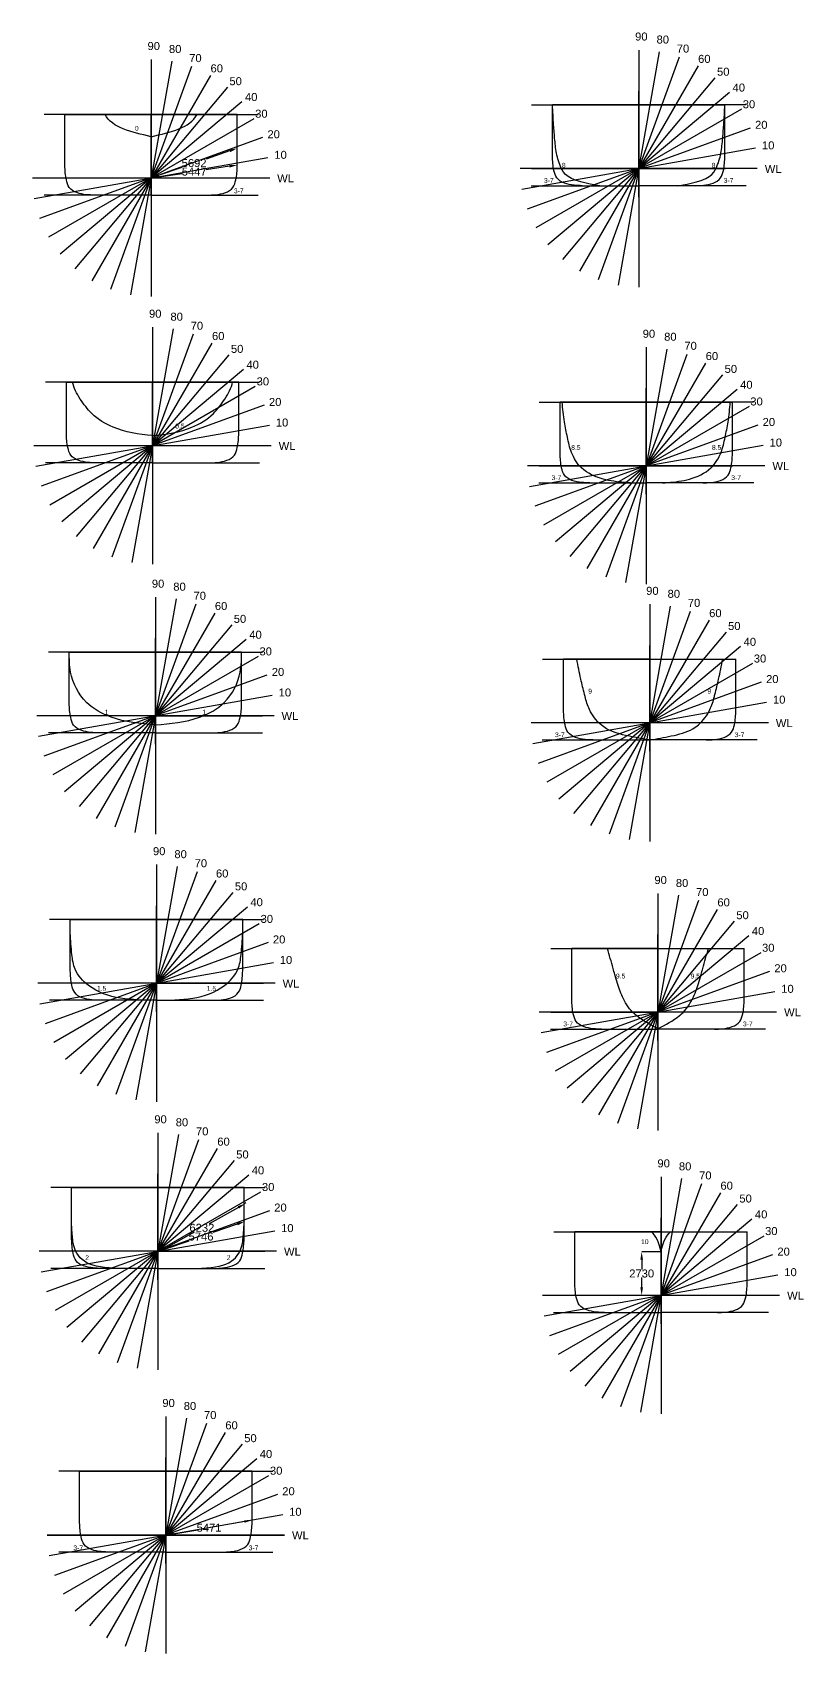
# Model space of a CAD drawing. Header units: millimetres. Extents: x 80505 to 348411, y -173374 to 99100.
# Drawn here: x 295756 to 343907, y -34520 to 66783 of the extents above; entities that cross this region are included whole.
import ezdxf

# ---------------------------------------------------------------- set-up
doc = ezdxf.new("R2010")
doc.units = ezdxf.units.MM
doc.header["$MEASUREMENT"] = 0
doc.styles.add('Annotative', font='arial.ttf')
doc.styles.get("Standard").update_dxf_attribs({"font": 'arial.ttf', "height": 0.5})
doc.dimstyles.get("Standard").update_dxf_attribs({"dimtxt": 500, "dimasz": 500, "dimexe": 0.18, "dimexo": 0.0625, "dimgap": 0.09, "dimtad": 0, "dimtih": 1, "dimtoh": 1, "dimdec": 0, "dimzin": 0, "dimdsep": 46, "dimtxsty": 'Annotative', "dimcen": 0.09, "dimadec": 0, "dimazin": 0, "dimtfac": 1, "dimtdec": 0, "dimtofl": 0, "dimtmove": 0, "dimatfit": 3, "dimfxl": 1, "dimtolj": 1, "dimtzin": 0, "dimarcsym": 0})

# ---------------------------------------------------------------- blocks, each defined once
blk = doc.blocks.new('*D113')
at = {"color": 0, "lineweight": -2, "transparency": 16777216}
for p, q in [((303660, 57751), (305111, 57971)), ((308056, 58419), (306604, 58198)), ((308549, 58501), (308550, 58494)), ((303164, 57683), (303165, 57675))]:
    blk.add_line(p, q, dxfattribs=at)
at = {"color": 0, "transparency": 16777216}
for points in [[(303647, 57833), (303672, 57668), (303165, 57676)], [(308043, 58501), (308068, 58336), (308550, 58494)]]:
    blk.add_solid(points, dxfattribs=at)
at = {"color": 0, "transparency": 16777216, "insert": (305858, 58085), "char_height": 500, "attachment_point": 5, "style": 'Annotative'}
blk.add_mtext('\\A1;5447', dxfattribs=at)
blk = doc.blocks.new('*D114')
at = {"color": 0, "lineweight": -2, "transparency": 16777216}
for p, q in [((308070, 59377), (306596, 58871)), ((308549, 59523), (308543, 59540)), ((303632, 57854), (305107, 58360)), ((303165, 57675), (303159, 57692))]:
    blk.add_line(p, q, dxfattribs=at)
at = {"color": 0, "transparency": 16777216}
for points in [[(308043, 59456), (308097, 59298), (308543, 59539)], [(303605, 57933), (303660, 57776), (303160, 57692)]]:
    blk.add_solid(points, dxfattribs=at)
at = {"color": 0, "transparency": 16777216, "insert": (305851, 58616), "char_height": 500, "attachment_point": 5, "style": 'Annotative'}
blk.add_mtext('\\A1;5692', dxfattribs=at)
blk = doc.blocks.new('*D115')
at = {"color": 0, "lineweight": -2, "transparency": 16777216}
for p, q in [((308549, -7682), (307023, -8208)), ((309019, -7512), (309022, -7519)), ((304063, -9228), (305541, -8719)), ((303587, -9384), (303590, -9391))]:
    blk.add_line(p, q, dxfattribs=at)
at = {"color": 0, "transparency": 16777216}
for points in [[(308522, -7603), (308576, -7761), (309022, -7519)], [(304035, -9149), (304090, -9307), (303590, -9391)]]:
    blk.add_solid(points, dxfattribs=at)
at = {"color": 0, "transparency": 16777216, "insert": (306282, -8464), "char_height": 500, "attachment_point": 5, "style": 'Annotative'}
blk.add_mtext('\\A1;5746', dxfattribs=at)
blk = doc.blocks.new('*D116')
at = {"color": 0, "lineweight": -2, "transparency": 16777216}
for p, q in [((308619, -6638), (306793, -7660)), ((309025, -6340), (309056, -6394)), ((304054, -9193), (305880, -8171)), ((303587, -9384), (303617, -9438))]:
    blk.add_line(p, q, dxfattribs=at)
at = {"color": 0, "transparency": 16777216}
for points in [[(308579, -6565), (308660, -6711), (309056, -6394)], [(304013, -9121), (304094, -9266), (303617, -9437)]]:
    blk.add_solid(points, dxfattribs=at)
at = {"color": 0, "transparency": 16777216, "insert": (306336, -7916), "char_height": 500, "attachment_point": 5, "style": 'Annotative'}
blk.add_mtext('\\A1;6232', dxfattribs=at)
blk = doc.blocks.new('*D117')
at = {"color": 0, "lineweight": -2, "transparency": 16777216}
for p, q in [((308987, -26267), (307484, -26533)), ((309475, -26158), (309479, -26180)), ((304088, -27111), (304092, -27133)), ((304585, -27045), (306087, -26780))]:
    blk.add_line(p, q, dxfattribs=at)
at = {"color": 0, "transparency": 16777216}
for points in [[(308972, -26185), (309001, -26349), (309479, -26180)], [(304570, -26963), (304599, -27128), (304092, -27133)]]:
    blk.add_solid(points, dxfattribs=at)
at = {"color": 0, "transparency": 16777216, "insert": (306786, -26656), "char_height": 500, "attachment_point": 5, "style": 'Annotative'}
blk.add_mtext('\\A1;5471', dxfattribs=at)
blk = doc.blocks.new('*D118')
at = {"color": 0, "lineweight": -2, "transparency": 16777216}
for p, q in [((335007, -9407), (333799, -9407)), ((333799, -9907), (333799, -10516)), ((333799, -11637), (333799, -11028)), ((335007, -12137), (333799, -12137))]:
    blk.add_line(p, q, dxfattribs=at)
at = {"color": 0, "transparency": 16777216}
for points in [[(333716, -9907), (333882, -9907), (333799, -9407)], [(333716, -11637), (333882, -11637), (333799, -12137)]]:
    blk.add_solid(points, dxfattribs=at)
at = {"color": 0, "transparency": 16777216, "insert": (333799, -10772), "char_height": 500, "attachment_point": 5, "style": 'Annotative'}
blk.add_mtext('\\A1;2730', dxfattribs=at)

msp = doc.modelspace()

# ---------------------------------------------------------------- linework, layer by layer
for p, q in [((304450.6, 64979.1), (301877.6, 50387.3)), ((303164.1, 65091.7), (303164.1, 50274.8)), ((303164.1, 65091.7), (303164.1, 50274.8)), ((336146, 65236.7), (331078.3, 51313.4)), ((334898.6, 65570.9), (332325.7, 50979.2)), ((333612.1, 65683.5), (333612.1, 50866.6)), ((333612.1, 65683.5), (333612.1, 50866.6)), ((306868.3, 64099.1), (299459.9, 51267.3)), ((305697.9, 64644.9), (300630.3, 50721.5)), ((338376.7, 63948.1), (328847.5, 52602)), ((337316.3, 64691), (329907.9, 51859.1)), ((307928.7, 63356.3), (298399.5, 52010.1)), ((339287.3, 63037.1), (327936.9, 53513)), ((333612.1, 56495.6), (333612.1, 63116.2)), ((308839.3, 62445.3), (297488.9, 52921.1)), ((326920.3, 62255.1), (333612.1, 62255.1)), ((340028, 61979.3), (327196.2, 54570.8)), ((333612.1, 62255.1), (328227.1, 62255.1)), ((333612.1, 62255.1), (338997.1, 62255.1)), ((340304, 62255.1), (333612.1, 62255.1)), ((333612.1, 57233.1), (333612.1, 62255.1)), ((303164.1, 61663.2), (296481.6, 61663.2)), ((309580, 61387.4), (296748.2, 53979)), ((297779.1, 61663.2), (303164.1, 61663.2)), ((308549.1, 61663.2), (303164.1, 61663.2)), ((303164.1, 61663.2), (309846.6, 61663.2)), ((303164.1, 56641.2), (303164.1, 61663.2)), ((340573.8, 60808.9), (326650.5, 55741.2)), ((310125.8, 60217), (296202.4, 55149.4)), ((295868.2, 56396.7), (310460, 58969.7)), ((326316.2, 56988.6), (340908, 59561.5)), ((341020.6, 58275.1), (326203.7, 58275.1)), ((341020.6, 58275.1), (326203.7, 58275.1)), ((326920.3, 58275.1), (339023.8, 58275.1)), ((310572.5, 57683.2), (295755.6, 57683.2)), ((310572.5, 57683.2), (295755.6, 57683.2)), ((326899.3, 57205.1), (333612.1, 57205.1)), ((333612.1, 57205.1), (333612.1, 57206.1)), ((340325, 57205.1), (333612.1, 57205.1)), ((303164.1, 56613.2), (296481.6, 56613.2)), ((303164.1, 56613.2), (303164.1, 56641.2)), ((303164.1, 56613.2), (309846.6, 56613.2)), ((305791, 47918), (300723.3, 33994.7)), ((304543.6, 48252.2), (301970.7, 33660.4)), ((303257.2, 48364.8), (303257.2, 33547.9)), ((303257.2, 48364.8), (303257.2, 33547.9)), ((308021.7, 46629.4), (298492.6, 35283.3)), ((306961.4, 47372.2), (299552.9, 34540.4)), ((336619.3, 46665.3), (331551.6, 32741.9)), ((335371.9, 46999.5), (332799, 32407.7)), ((334085.5, 47112.1), (334085.5, 32295.2)), ((334085.5, 47112.1), (334085.5, 32295.2)), ((308932.4, 45718.4), (297582, 36194.3)), ((337789.7, 46119.5), (330381.3, 33287.7)), ((303257.2, 44936.3), (296574.7, 44936.3)), ((309673.1, 44660.6), (296841.3, 37252.1)), ((297872.2, 44936.3), (303257.2, 44936.3)), ((308642.2, 44936.3), (303257.2, 44936.3)), ((303257.2, 44936.3), (309939.6, 44936.3)), ((303257.2, 39914.3), (303257.2, 44936.3)), ((303257.2, 39914.3), (303257.2, 44936.3)), ((338850.1, 45376.7), (329320.9, 34030.5)), ((327393.6, 43683.6), (334085.5, 43683.6)), ((339760.7, 44465.7), (328410.3, 34941.5)), ((334085.5, 43683.6), (328700.5, 43683.6)), ((334085.5, 37924.2), (334085.5, 44544.7)), ((334085.5, 43683.6), (339470.5, 43683.6)), ((340777.3, 43683.6), (334085.5, 43683.6)), ((334085.5, 38661.6), (334085.5, 43683.6)), ((310218.8, 43490.2), (296295.5, 38422.5)), ((340501.4, 43407.8), (327669.6, 35999.4)), ((295961.3, 39669.9), (310553.1, 42242.8)), ((341047.1, 42237.4), (327123.8, 37169.8)), ((310665.6, 40956.3), (295848.7, 40956.3)), ((310665.6, 40956.3), (295848.7, 40956.3)), ((303257.2, 40956.3), (296574.7, 40956.3)), ((326789.6, 38417.1), (341381.4, 40990.1)), ((303257.2, 39886.3), (296574.7, 39886.3)), ((303257.2, 39886.3), (303257.2, 39914.3)), ((303257.2, 39886.3), (309939.6, 39886.3)), ((341493.9, 39703.6), (326677, 39703.6)), ((341493.9, 39703.6), (326677, 39703.6)), ((327393.6, 39703.6), (339470.5, 39703.6)), ((327372.6, 38633.6), (334085.5, 38633.6)), ((340798.3, 38633.6), (334085.5, 38633.6)), ((303434.7, 31493.6), (303434.7, 16676.8)), ((303434.7, 31493.6), (303434.7, 16676.8)), ((307138.9, 30501.1), (299730.4, 17669.3)), ((305968.5, 31046.9), (300900.8, 17123.5)), ((304721.1, 31381.1), (302148.2, 16789.3)), ((336835.4, 30601.5), (331767.8, 16678.2)), ((335588.1, 30935.7), (333015.1, 16343.9)), ((334301.6, 31048.3), (334301.6, 16231.4)), ((334301.6, 31048.3), (334301.6, 16231.4)), ((308199.3, 29758.3), (298670.1, 18412.1)), ((338005.8, 30055.7), (330597.4, 17223.9)), ((309109.9, 28847.3), (297759.5, 19323.1)), ((303434.7, 22305.8), (303434.7, 28926.3)), ((339976.8, 28401.9), (328626.4, 18877.8)), ((339066.2, 29312.9), (329537, 17966.7)), ((334301.6, 21860.4), (334301.6, 28481)), ((303434.7, 28065.2), (296752.2, 28065.2)), ((309850.6, 27789.4), (297018.8, 20381)), ((298049.7, 28065.2), (303434.7, 28065.2)), ((308819.7, 28065.2), (303434.7, 28065.2)), ((303434.7, 28065.2), (310117.1, 28065.2)), ((303434.7, 23043.2), (303434.7, 28065.2)), ((327609.7, 27619.8), (334301.6, 27619.8)), ((334301.6, 27619.8), (328916.6, 27619.8)), ((334301.6, 27619.8), (339686.6, 27619.8)), ((334301.6, 22597.8), (334301.6, 27619.8)), ((310396.3, 26619), (296473, 21551.4)), ((340717.5, 27344.1), (327885.7, 19935.6)), ((296138.8, 22798.7), (310730.6, 25371.7)), ((341263.3, 26173.7), (327339.9, 21106)), ((327005.7, 22353.4), (341597.5, 24926.3)), ((310843.1, 24085.2), (296026.2, 24085.2)), ((310843.1, 24085.2), (296026.2, 24085.2)), ((303434.7, 24085.2), (296752.2, 24085.2)), ((303434.7, 24085.2), (310117.1, 24085.2)), ((341710, 23639.8), (326893.2, 23639.8)), ((341710, 23639.8), (326893.2, 23639.8)), ((340993.5, 23639.8), (334301.6, 23639.8)), ((303434.7, 23015.2), (296752.2, 23015.2)), ((303434.7, 23015.2), (303434.7, 23043.2)), ((303434.7, 23015.2), (310117.1, 23015.2)), ((327588.7, 22569.8), (334301.6, 22569.8)), ((341014.5, 22569.8), (334301.6, 22569.8)), ((306037, 14331.8), (300969.3, 408.5)), ((304789.6, 14666.1), (302216.7, 74.3)), ((303503.1, 14778.6), (303503.1, -38.3)), ((303503.1, 14778.6), (303503.1, -38.3)), ((307207.3, 13786.1), (299798.9, 954.3)), ((308267.7, 13043.3), (298738.5, 1697.1)), ((303503.1, 5590.7), (303503.1, 12211.3)), ((337350.3, 12530), (332282.6, -1393.4)), ((336102.9, 12864.2), (333529.9, -1727.6)), ((334816.4, 12976.8), (334816.4, -1840.1)), ((334816.4, 12976.8), (334816.4, -1840.1)), ((303503.1, 11350.2), (296820.7, 11350.2)), ((309178.3, 12132.2), (297827.9, 2608.1)), ((298118.1, 11350.2), (303503.1, 11350.2)), ((308888.1, 11350.2), (303503.1, 11350.2)), ((303503.1, 11350.2), (310185.6, 11350.2)), ((303503.1, 6328.2), (303503.1, 11350.2)), ((339581, 11241.4), (330051.8, -104.8)), ((338520.6, 11984.2), (331112.2, -847.6)), ((309919, 11074.4), (297087.2, 3666)), ((340491.6, 10330.4), (329141.2, 806.3)), ((334816.4, 3788.9), (334816.4, 10409.5)), ((310464.8, 9904), (296541.5, 4836.3)), ((328124.6, 9548.3), (334816.4, 9548.3)), ((341232.3, 9272.5), (328400.5, 1864.1)), ((334816.4, 9548.3), (329431.4, 9548.3)), ((334816.4, 9548.3), (340201.4, 9548.3)), ((334816.4, 4526.3), (334816.4, 9548.3)), ((296207.2, 6083.7), (310799, 8656.6)), ((310911.6, 7370.2), (296094.7, 7370.2)), ((310911.6, 7370.2), (296094.7, 7370.2)), ((303503.1, 7370.2), (296820.7, 7370.2)), ((303503.1, 7370.2), (310185.6, 7370.2)), ((341778.1, 8102.2), (327854.7, 3034.5)), ((303503.1, 6300.2), (296820.7, 6300.2)), ((303503.1, 6300.2), (303503.1, 6328.2)), ((303503.1, 6300.2), (310185.6, 6300.2)), ((327520.5, 4281.9), (342112.3, 6854.8)), ((342224.9, 5568.3), (327408, 5568.3)), ((342224.9, 5568.3), (327408, 5568.3)), ((328124.6, 5568.3), (334816.4, 5568.3)), ((341508.3, 5568.3), (334816.4, 5568.3)), ((328103.6, 4498.3), (334816.4, 4498.3)), ((341529.3, 4498.3), (334816.4, 4498.3)), ((303587.2, -1975.2), (303587.2, -16792.1)), ((303587.2, -1975.2), (303587.2, -16792.1)), ((307291.4, -2967.7), (299883, -15799.5)), ((306121.1, -2422), (301053.4, -16345.3)), ((304873.7, -2087.7), (302300.7, -16679.5)), ((308351.8, -3710.5), (298822.6, -15056.7)), ((309262.4, -4621.6), (297912, -14145.7)), ((303587.2, -11163.1), (303587.2, -4542.5)), ((336293.5, -4841.1), (333720.6, -19432.9)), ((335007, -4728.6), (335007, -19545.5)), ((335007, -4728.6), (335007, -19545.5)), ((303587.2, -5403.6), (296904.8, -5403.6)), ((310003.1, -5679.4), (297171.3, -13087.9)), ((298202.2, -5403.6), (303587.2, -5403.6)), ((308972.2, -5403.6), (303587.2, -5403.6)), ((303587.2, -5403.6), (310269.7, -5403.6)), ((303587.2, -10425.6), (303587.2, -5403.6)), ((338711.3, -5721.1), (331302.8, -18552.9)), ((337540.9, -5175.3), (332473.2, -19098.7)), ((310548.9, -6849.8), (296625.5, -11917.5)), ((339771.6, -6463.9), (330242.4, -17810.1)), ((296291.3, -10670.1), (310883.1, -8097.2)), ((340682.2, -7375), (329331.8, -16899.1)), ((335007, -13916.4), (335007, -7295.9)), ((328315.2, -8157), (335007, -8157)), ((341422.9, -8432.8), (328591.1, -15841.2)), ((335007, -8157), (329622, -8157)), ((335007, -8157), (340392, -8157)), ((335007, -13179), (335007, -8157)), ((310995.7, -9383.6), (296178.8, -9383.6)), ((310995.7, -9383.6), (296178.8, -9383.6)), ((303587.2, -9383.6), (310269.7, -9383.6)), ((341968.7, -9603.2), (328045.4, -14670.8)), ((303587.2, -10453.6), (296904.8, -10453.6)), ((303587.2, -10453.6), (303587.2, -10425.6)), ((303587.2, -10453.6), (310269.7, -10453.6)), ((327711.1, -13423.5), (342302.9, -10850.5)), ((342415.5, -12137), (327598.6, -12137)), ((342415.5, -12137), (327598.6, -12137)), ((341698.9, -12137), (329622, -12137)), ((328294.2, -13207), (335007, -13207)), ((341719.9, -13207), (335007, -13207)), ((306622.3, -20149.5), (301554.6, -34072.9)), ((305374.9, -19815.3), (302802, -34407.1)), ((304088.4, -19702.8), (304088.4, -34519.6)), ((304088.4, -19702.8), (304088.4, -34519.6)), ((307792.7, -20695.3), (300384.2, -33527.1)), ((308853, -21438.1), (299323.9, -32784.3)), ((304088.4, -28890.6), (304088.4, -22270.1)), ((304088.4, -23131.2), (297406, -23131.2)), ((309763.6, -22349.1), (298413.2, -31873.3)), ((298703.4, -23131.2), (304088.4, -23131.2)), ((309473.4, -23131.2), (304088.4, -23131.2)), ((304088.4, -23131.2), (310770.9, -23131.2)), ((304088.4, -28153.2), (304088.4, -23131.2)), ((310504.3, -23407), (297672.5, -30815.4)), ((311050.1, -24577.4), (297126.8, -29645)), ((296792.5, -28397.7), (311384.3, -25824.7)), ((296680, -27111.2), (311496.9, -27111.2)), ((311496.9, -27111.2), (296680, -27111.2)), ((311496.9, -27111.2), (296680, -27111.2)), ((304088.4, -28181.2), (297406, -28181.2)), ((304088.4, -28181.2), (304088.4, -28153.2)), ((304088.4, -28181.2), (310770.9, -28181.2))]:
    msp.add_line(p, q)
for points in [[(329784.3, 57205.1), (333612.1, 57205.1)], [(337439.9, 57205.1), (333612.1, 57205.1)], [(303164.1, 56613.2), (299336.3, 56613.2)], [(303164.1, 56613.2), (306991.9, 56613.2)], [(303257.2, 39886.3), (299429.4, 39886.3)], [(303257.2, 39886.3), (307084.9, 39886.3)], [(330257.7, 38633.6), (334085.5, 38633.6)], [(337913.3, 38633.6), (334085.5, 38633.6)], [(303434.7, 23015.2), (299606.9, 23015.2)], [(303434.7, 23015.2), (307262.4, 23015.2)], [(330473.8, 22569.8), (334301.6, 22569.8)], [(338129.4, 22569.8), (334301.6, 22569.8)], [(303503.1, 6300.2), (299675.3, 6300.2)], [(303503.1, 6300.2), (307330.9, 6300.2)], [(330988.6, 4498.3), (334816.4, 4498.3)], [(338644.2, 4498.3), (334816.4, 4498.3)], [(303587.2, -10453.6), (299759.4, -10453.6)], [(303587.2, -10453.6), (307415, -10453.6)], [(331179.3, -13207), (335007, -13207)], [(338834.8, -13207), (335007, -13207)], [(304088.4, -28181.2), (300260.7, -28181.2)], [(304088.4, -28181.2), (307916.2, -28181.2)]]:
    msp.add_lwpolyline(points)
for points, knots in [([(331184.7, 57205.1), (329379.2, 57471.9), (328836.2, 58008.8), (328472.9, 59098.6), (328370.7, 60050.4), (328292.2, 61105.5), (328250.7, 61838.7), (328227.1, 62255.1)], [0.9434732, 0.9434732, 0.9434732, 0.9434732, 2.39845447, 3.4053802, 4.3617608, 5.3145903, 6.56683755, 6.56683755, 6.56683755, 6.56683755]), ([(330090.1, 57205.1), (329921.3, 57210.9), (329372.9, 57229.9), (328529, 57429.7), (328265.5, 58288.1), (328242.1, 58748.9), (328227.1, 59044.3), (328227.1, 60114.5), (328227.1, 61184.8), (328227.1, 62255.1)], [0, 0, 0, 0, 516.89005331, 1679.39462107, 2180.11143162, 3074.34377261, 3074.34377261, 3074.34377261, 3075.23469924, 3075.23469924, 3075.23469924, 3075.23469924]), ([(336039.5, 57205.1), (337845.1, 57471.9), (338388.1, 58008.8), (338751.3, 59098.6), (338853.5, 60050.4), (338932, 61105.5), (338973.6, 61838.7), (338997.1, 62255.1)], [0.9434732, 0.9434732, 0.9434732, 0.9434732, 2.39845447, 3.4053802, 4.3617608, 5.3145903, 6.56683755, 6.56683755, 6.56683755, 6.56683755]), ([(337134.1, 57205.1), (337302.9, 57210.9), (337851.3, 57229.9), (338695.3, 57429.7), (338958.8, 58288.1), (338982.1, 58748.9), (338997.1, 59044.3), (338997.1, 60114.5), (338997.1, 61184.8), (338997.1, 62255.1)], [0, 0, 0, 0, 516.89005331, 1679.39462107, 2180.11143162, 3074.34377261, 3074.34377261, 3074.34377261, 3075.23469924, 3075.23469924, 3075.23469924, 3075.23469924]), ([(299642.1, 56613.2), (299473.3, 56619.1), (298924.9, 56638), (298081, 56837.9), (297817.4, 57696.2), (297794.1, 58157), (297779.1, 58452.4), (297779.1, 59522.7), (297779.1, 60593), (297779.1, 61663.2)], [0, 0, 0, 0, 516.89005331, 1679.39462107, 2180.11143162, 3074.34377261, 3074.34377261, 3074.34377261, 3075.23469924, 3075.23469924, 3075.23469924, 3075.23469924]), ([(306686.1, 56613.2), (306854.9, 56619.1), (307403.3, 56638), (308247.2, 56837.9), (308510.7, 57696.2), (308534.1, 58157), (308549.1, 58452.4), (308549.1, 59522.7), (308549.1, 60593), (308549.1, 61663.2)], [0, 0, 0, 0, 516.89005331, 1679.39462107, 2180.11143162, 3074.34377261, 3074.34377261, 3074.34377261, 3075.23469924, 3075.23469924, 3075.23469924, 3075.23469924]), ([(299735.2, 39886.3), (299566.4, 39892.2), (299018, 39911.2), (298174, 40111), (297910.5, 40969.4), (297887.1, 41430.2), (297872.2, 41725.6), (297872.2, 42795.8), (297872.2, 43866.1), (297872.2, 44936.3)], [0, 0, 0, 0, 516.89005331, 1679.39462107, 2180.11143162, 3074.34377261, 3074.34377261, 3074.34377261, 3075.23469924, 3075.23469924, 3075.23469924, 3075.23469924]), ([(303257.2, 41585.5), (302396.9, 41641.9), (300984, 41931.6), (299583, 42740.6), (298692.4, 43879.2), (298342.5, 44563.3), (298259.1, 44936.3)], [0.21848142, 0.21848142, 0.21848142, 0.21848142, 2.8316898, 4.54413523, 5.64181566, 6.78885544, 6.78885544, 6.78885544, 6.78885544]), ([(303257.2, 41585.5), (304117.5, 41641.9), (305530.3, 41931.6), (306931.3, 42740.6), (307822, 43879.2), (308171.8, 44563.3), (308255.3, 44936.3)], [0.21848142, 0.21848142, 0.21848142, 0.21848142, 2.8316898, 4.54413523, 5.64181566, 6.78885544, 6.78885544, 6.78885544, 6.78885544]), ([(306779.2, 39886.3), (306948, 39892.2), (307496.4, 39911.2), (308340.3, 40111), (308603.8, 40969.4), (308627.2, 41430.2), (308642.2, 41725.6), (308642.2, 42795.8), (308642.2, 43866.1), (308642.2, 44936.3)], [0, 0, 0, 0, 516.89005331, 1679.39462107, 2180.11143162, 3074.34377261, 3074.34377261, 3074.34377261, 3075.23469924, 3075.23469924, 3075.23469924, 3075.23469924]), ([(330563.5, 38633.6), (330394.7, 38639.5), (329846.3, 38658.4), (329002.3, 38858.3), (328738.8, 39716.6), (328715.5, 40177.4), (328700.5, 40472.8), (328700.5, 41543.1), (328700.5, 42613.4), (328700.5, 43683.6)], [0, 0, 0, 0, 516.89005331, 1679.39462107, 2180.11143162, 3074.34377261, 3074.34377261, 3074.34377261, 3075.23469924, 3075.23469924, 3075.23469924, 3075.23469924]), ([(337607.5, 38633.6), (337776.3, 38639.5), (338324.7, 38658.4), (339168.6, 38858.3), (339432.1, 39716.6), (339455.5, 40177.4), (339470.5, 40472.8), (339470.5, 41543.1), (339470.5, 42613.4), (339470.5, 43683.6)], [0, 0, 0, 0, 516.89005331, 1679.39462107, 2180.11143162, 3074.34377261, 3074.34377261, 3074.34377261, 3075.23469924, 3075.23469924, 3075.23469924, 3075.23469924]), ([(299912.7, 23015.2), (299743.9, 23021), (299195.5, 23040), (298351.5, 23239.9), (298088, 24098.2), (298064.7, 24559), (298049.7, 24854.4), (298049.7, 25924.7), (298049.7, 26994.9), (298049.7, 28065.2)], [0, 0, 0, 0, 516.89005331, 1679.39462107, 2180.11143162, 3074.34377261, 3074.34377261, 3074.34377261, 3075.23469924, 3075.23469924, 3075.23469924, 3075.23469924]), ([(306956.7, 23015.2), (307125.5, 23021), (307673.9, 23040), (308517.8, 23239.9), (308781.3, 24098.2), (308804.7, 24559), (308819.7, 24854.4), (308819.7, 25924.7), (308819.7, 26994.9), (308819.7, 28065.2)], [0, 0, 0, 0, 516.89005331, 1679.39462107, 2180.11143162, 3074.34377261, 3074.34377261, 3074.34377261, 3075.23469924, 3075.23469924, 3075.23469924, 3075.23469924]), ([(330779.6, 22569.8), (330610.8, 22575.7), (330062.4, 22594.7), (329218.5, 22794.5), (328954.9, 23652.9), (328931.6, 24113.7), (328916.6, 24409.1), (328916.6, 25479.3), (328916.6, 26549.6), (328916.6, 27619.8)], [0, 0, 0, 0, 516.89005331, 1679.39462107, 2180.11143162, 3074.34377261, 3074.34377261, 3074.34377261, 3075.23469924, 3075.23469924, 3075.23469924, 3075.23469924]), ([(337823.6, 22569.8), (337992.4, 22575.7), (338540.8, 22594.7), (339384.7, 22794.5), (339648.3, 23652.9), (339671.6, 24113.7), (339686.6, 24409.1), (339686.6, 25479.3), (339686.6, 26549.6), (339686.6, 27619.8)], [0, 0, 0, 0, 516.89005331, 1679.39462107, 2180.11143162, 3074.34377261, 3074.34377261, 3074.34377261, 3075.23469924, 3075.23469924, 3075.23469924, 3075.23469924]), ([(299981.1, 6300.2), (299812.3, 6306), (299263.9, 6325), (298420, 6524.9), (298156.5, 7383.2), (298133.1, 7844), (298118.1, 8139.4), (298118.1, 9209.7), (298118.1, 10279.9), (298118.1, 11350.2)], [0, 0, 0, 0, 516.89005331, 1679.39462107, 2180.11143162, 3074.34377261, 3074.34377261, 3074.34377261, 3075.23469924, 3075.23469924, 3075.23469924, 3075.23469924]), ([(307025.1, 6300.2), (307193.9, 6306), (307742.3, 6325), (308586.3, 6524.9), (308849.8, 7383.2), (308873.1, 7844), (308888.1, 8139.4), (308888.1, 9209.7), (308888.1, 10279.9), (308888.1, 11350.2)], [0, 0, 0, 0, 516.89005331, 1679.39462107, 2180.11143162, 3074.34377261, 3074.34377261, 3074.34377261, 3075.23469924, 3075.23469924, 3075.23469924, 3075.23469924]), ([(303503.1, 6300.2), (301966.2, 6318.5), (299966.8, 6342.2), (298361, 8097.1), (298192.7, 9283.9), (298146.1, 10043.4), (298118.1, 10486.3)], [0, 0, 0, 0, 4.4057148, 5.73170551, 6.68732182, 8.03053322, 8.03053322, 8.03053322, 8.03053322]), ([(303503.1, 6300.2), (305040, 6318.5), (307039.5, 6342.2), (308645.2, 8097.1), (308813.5, 9283.9), (308860.2, 10043.4), (308888.1, 10486.3)], [0, 0, 0, 0, 4.4057148, 5.73170551, 6.68732182, 8.03053322, 8.03053322, 8.03053322, 8.03053322]), ([(331294.4, 4498.3), (331125.6, 4504.2), (330577.2, 4523.2), (329733.3, 4723), (329469.8, 5581.3), (329446.4, 6042.1), (329431.4, 6337.5), (329431.4, 7407.8), (329431.4, 8478.1), (329431.4, 9548.3)], [0, 0, 0, 0, 516.89005331, 1679.39462107, 2180.11143162, 3074.34377261, 3074.34377261, 3074.34377261, 3075.23469924, 3075.23469924, 3075.23469924, 3075.23469924]), ([(338338.4, 4498.3), (338507.2, 4504.2), (339055.6, 4523.2), (339899.6, 4723), (340163.1, 5581.3), (340186.4, 6042.1), (340201.4, 6337.5), (340201.4, 7407.8), (340201.4, 8478.1), (340201.4, 9548.3)], [0, 0, 0, 0, 516.89005331, 1679.39462107, 2180.11143162, 3074.34377261, 3074.34377261, 3074.34377261, 3075.23469924, 3075.23469924, 3075.23469924, 3075.23469924]), ([(300065.2, -10453.6), (299896.4, -10447.8), (299348, -10428.8), (298504.1, -10229), (298240.6, -9370.6), (298217.2, -8909.8), (298202.2, -8614.4), (298202.2, -7544.1), (298202.2, -6473.9), (298202.2, -5403.6)], [0, 0, 0, 0, 516.89005331, 1679.39462107, 2180.11143162, 3074.34377261, 3074.34377261, 3074.34377261, 3075.23469924, 3075.23469924, 3075.23469924, 3075.23469924]), ([(307109.2, -10453.6), (307278, -10447.8), (307826.4, -10428.8), (308670.4, -10229), (308933.9, -9370.6), (308957.2, -8909.8), (308972.2, -8614.4), (308972.2, -7544.1), (308972.2, -6473.9), (308972.2, -5403.6)], [0, 0, 0, 0, 516.89005331, 1679.39462107, 2180.11143162, 3074.34377261, 3074.34377261, 3074.34377261, 3075.23469924, 3075.23469924, 3075.23469924, 3075.23469924]), ([(301206.3, -10453.6), (299311.1, -10409.7), (298525.6, -10004), (298263.6, -8717), (298202.2, -7603.6)], [0.87459459, 0.87459459, 0.87459459, 0.87459459, 3.23605045, 3.51769343, 3.51769343, 3.51769343, 3.51769343]), ([(305968.2, -10453.6), (307863.4, -10409.7), (308648.8, -10004), (308910.8, -8717), (308972.2, -7603.6)], [0.87459459, 0.87459459, 0.87459459, 0.87459459, 3.23605045, 3.51769343, 3.51769343, 3.51769343, 3.51769343]), ([(331485, -13207), (331316.2, -13201.2), (330767.8, -13182.2), (329923.9, -12982.3), (329660.4, -12124), (329637, -11663.2), (329622, -11367.8), (329622, -10297.5), (329622, -9227.3), (329622, -8157)], [0, 0, 0, 0, 516.89005331, 1679.39462107, 2180.11143162, 3074.34377261, 3074.34377261, 3074.34377261, 3075.23469924, 3075.23469924, 3075.23469924, 3075.23469924]), ([(338529, -13207), (338697.8, -13201.2), (339246.2, -13182.2), (340090.2, -12982.3), (340353.7, -12124), (340377.1, -11663.2), (340392, -11367.8), (340392, -10297.5), (340392, -9227.3), (340392, -8157)], [0, 0, 0, 0, 516.89005331, 1679.39462107, 2180.11143162, 3074.34377261, 3074.34377261, 3074.34377261, 3075.23469924, 3075.23469924, 3075.23469924, 3075.23469924]), ([(300566.4, -28181.2), (300397.7, -28175.4), (299849.3, -28156.4), (299005.3, -27956.5), (298741.8, -27098.2), (298718.4, -26637.4), (298703.4, -26342), (298703.4, -25271.7), (298703.4, -24201.5), (298703.4, -23131.2)], [0, 0, 0, 0, 516.89005331, 1679.39462107, 2180.11143162, 3074.34377261, 3074.34377261, 3074.34377261, 3075.23469924, 3075.23469924, 3075.23469924, 3075.23469924]), ([(307610.4, -28181.2), (307779.2, -28175.4), (308327.6, -28156.4), (309171.6, -27956.5), (309435.1, -27098.2), (309458.5, -26637.4), (309473.4, -26342), (309473.4, -25271.7), (309473.4, -24201.5), (309473.4, -23131.2)], [0, 0, 0, 0, 516.89005331, 1679.39462107, 2180.11143162, 3074.34377261, 3074.34377261, 3074.34377261, 3075.23469924, 3075.23469924, 3075.23469924, 3075.23469924])]:
    msp.add_open_spline(points, degree=3, knots=knots)
for points in [[(303164.1, 60263.2), (301941.6, 60561.5), (300719.1, 60803.8), (300295.1, 61663.2)], [(303164.1, 60263.2), (304386.6, 60561.5), (305609.1, 60803.8), (306033.1, 61663.2)], [(335007, -9407), (334854.8, -8755.5), (334702.5, -8434), (334418.1, -8157)], [(335007, -9407), (335159.3, -8755.5), (335311.6, -8434), (335595.9, -8157)]]:
    msp.add_open_spline(points, degree=3)
for points in [[(333072.5, 38633.6), (332739.5, 38658), (331393.5, 38870.4), (330047.5, 39569.6), (330032.8, 39583.6), (329415.8, 40533.6), (329163.6, 41483.6), (328976.5, 42433.6), (328836.8, 43683.6)], [(335098.5, 38633.6), (335431.5, 38658), (336777.5, 38870.4), (338123.5, 39569.6), (338138.2, 39583.6), (338755.2, 40533.6), (339007.4, 41483.6), (339194.4, 42433.6), (339334.1, 43683.6)], [(303434.7, 23515.2), (300674.4, 23989), (299135.9, 24915.2), (298139.9, 26815.2), (298049.7, 28065.2)], [(303434.7, 23515.2), (306195, 23989), (307733.5, 24915.2), (308729.5, 26815.2), (308819.7, 28065.2)], [(334301.6, 22569.8), (332955.6, 22820.3), (331609.6, 23271), (331259.8, 23519.8), (330541.1, 24469.8), (330263.6, 25287.4), (330231, 25419.8), (329997.9, 26369.8), (329745.7, 27619.8)], [(334301.6, 22569.8), (335647.6, 22820.3), (336993.6, 23271), (337343.4, 23519.8), (338062.1, 24469.8), (338339.6, 25287.4), (338372.2, 25419.8), (338605.3, 26369.8), (338857.5, 27619.8)], [(334816.4, 4526.3), (333470.4, 5348), (333351.5, 5448.3), (332655.8, 6398.3), (332293.5, 7348.3), (332124.4, 7909.7), (332014.5, 8298.3), (331668.7, 9548.3)], [(334816.4, 4526.3), (336162.4, 5348), (336281.3, 5448.3), (336977, 6398.3), (337339.3, 7348.3), (337508.4, 7909.7), (337618.4, 8298.3), (337964.1, 9548.3)]]:
    msp.add_spline(points, degree=3)

# ---------------------------------------------------------------- texts
at = {"color": 7, "char_height": 500, "attachment_point": 1}
for s, width, heights, insert in [('90', 1428.119, [0], (302942.3, 66183.3)), ('80', 1450.568, [0.2], (304280.3, 65996.1)), ('90', 1428.119, [0], (333390.3, 66775.2)), ('80', 1450.568, [0.2], (334728.3, 66587.9)), ('70', 1450.568, [0.2], (335991.5, 66021.9)), ('70', 1450.568, [0.2], (305543.5, 65430.1)), ('60', 1450.568, [0.2], (337323.4, 65379.9)), ('60', 1450.568, [0.2], (306875.4, 64788.1)), ('50', 1450.568, [0.2], (308056.2, 63985.5)), ('50', 1450.568, [0.2], (338504.3, 64577.4)), ('40', 1450.568, [0.2], (309026.8, 62995.8)), ('40', 1450.568, [0.2], (339474.8, 63587.6)), ('30', 1450.568, [0.2], (309663.1, 61952.5)), ('30', 1450.568, [0.2], (340111.1, 62544.3)), ('20', 1450.568, [0.2], (340878.7, 61260.3)), ('20', 1450.568, [0.2], (310430.6, 60668.5)), ('10', 1450.568, [0.2], (341309.1, 59976.3)), ('10', 1450.568, [0.2], (310861.1, 59384.4)), ('{\\fArial Greek|b0|i0|c161|p34;WL }', 1450.568, [0.2], (311039.9, 57913.3)), ('{\\fArial Greek|b0|i0|c161|p34;WL }', 1450.568, [0.2], (341488, 58505.1)), ('90', 1428.119, [0], (303035.3, 49456.4)), ('80', 1450.568, [0.2], (304373.4, 49269.2)), ('70', 1450.568, [0.2], (305636.6, 48703.2)), ('60', 1450.568, [0.2], (306968.5, 48061.2)), ('90', 1428.119, [0], (333863.7, 48203.7)), ('80', 1450.568, [0.2], (335201.7, 48016.5)), ('50', 1450.568, [0.2], (308149.3, 47258.7)), ('70', 1450.568, [0.2], (336464.9, 47450.5)), ('60', 1450.568, [0.2], (337796.8, 46808.5)), ('40', 1450.568, [0.2], (309119.8, 46268.9)), ('50', 1450.568, [0.2], (338977.6, 46005.9)), ('30', 1450.568, [0.2], (309756.1, 45225.6)), ('40', 1450.568, [0.2], (339948.2, 45016.2)), ('20', 1450.568, [0.2], (310523.7, 43941.6)), ('30', 1450.568, [0.2], (340584.4, 43972.9)), ('10', 1450.568, [0.2], (310954.2, 42657.5)), ('20', 1450.568, [0.2], (341352, 42688.9)), ('{\\fArial Greek|b0|i0|c161|p34;WL }', 1450.568, [0.2], (311133, 41186.4)), ('10', 1450.568, [0.2], (341782.5, 41404.8)), ('{\\fArial Greek|b0|i0|c161|p34;WL }', 1450.568, [0.2], (341961.3, 39933.7)), ('90', 1428.119, [0], (303212.8, 32585.3)), ('80', 1450.568, [0.2], (304550.9, 32398.1)), ('70', 1450.568, [0.2], (305814.1, 31832.1)), ('90', 1428.119, [0], (334079.8, 32139.9)), ('80', 1450.568, [0.2], (335417.8, 31952.7)), ('60', 1450.568, [0.2], (307146, 31190)), ('50', 1450.568, [0.2], (308326.8, 30387.5)), ('70', 1450.568, [0.2], (336681, 31386.7)), ('60', 1450.568, [0.2], (338012.9, 30744.7)), ('40', 1450.568, [0.2], (309297.3, 29397.8)), ('50', 1450.568, [0.2], (339193.7, 29942.2)), ('40', 1450.568, [0.2], (340164.3, 28952.4)), ('30', 1450.568, [0.2], (309933.6, 28354.5)), ('30', 1450.568, [0.2], (340800.6, 27909.1)), ('20', 1450.568, [0.2], (310701.2, 27070.4)), ('20', 1450.568, [0.2], (341568.1, 26625.1)), ('10', 1450.568, [0.2], (311131.7, 25786.4)), ('10', 1450.568, [0.2], (341998.6, 25341)), ('{\\fArial Greek|b0|i0|c161|p34;WL }', 1450.568, [0.2], (311310.5, 24315.3)), ('{\\fArial Greek|b0|i0|c161|p34;WL }', 1450.568, [0.2], (342177.4, 23869.9)), ('90', 1428.119, [0], (303281.3, 15870.3)), ('80', 1450.568, [0.2], (304619.3, 15683)), ('70', 1450.568, [0.2], (305882.5, 15117)), ('60', 1450.568, [0.2], (307214.4, 14475)), ('50', 1450.568, [0.2], (308395.3, 13672.5)), ('90', 1428.119, [0], (334594.6, 14068.4)), ('80', 1450.568, [0.2], (335932.6, 13881.2)), ('70', 1450.568, [0.2], (337195.8, 13315.2)), ('40', 1450.568, [0.2], (309365.8, 12682.7)), ('60', 1450.568, [0.2], (338527.7, 12673.2)), ('30', 1450.568, [0.2], (310002.1, 11639.5)), ('50', 1450.568, [0.2], (339708.5, 11870.6)), ('20', 1450.568, [0.2], (310769.7, 10355.4)), ('40', 1450.568, [0.2], (340679.1, 10880.9)), ('30', 1450.568, [0.2], (341315.4, 9837.6)), ('10', 1450.568, [0.2], (311200.1, 9071.4)), ('20', 1450.568, [0.2], (342083, 8553.6)), ('{\\fArial Greek|b0|i0|c161|p34;WL }', 1450.568, [0.2], (311379, 7600.3)), ('10', 1450.568, [0.2], (342513.4, 7269.5)), ('{\\fArial Greek|b0|i0|c161|p34;WL }', 1450.568, [0.2], (342692.3, 5798.4)), ('90', 1428.119, [0], (303365.4, -883.5)), ('80', 1450.568, [0.2], (304703.4, -1070.8)), ('70', 1450.568, [0.2], (305966.6, -1636.8)), ('60', 1450.568, [0.2], (307298.5, -2278.8)), ('50', 1450.568, [0.2], (308479.3, -3081.3)), ('90', 1428.119, [0], (334785.2, -3636.9)), ('80', 1450.568, [0.2], (336123.3, -3824.2)), ('40', 1450.568, [0.2], (309449.9, -4071.1)), ('70', 1450.568, [0.2], (337386.4, -4390.1)), ('60', 1450.568, [0.2], (338718.4, -5032.2)), ('30', 1450.568, [0.2], (310086.2, -5114.4)), ('50', 1450.568, [0.2], (339899.2, -5834.7)), ('20', 1450.568, [0.2], (310853.8, -6398.4)), ('40', 1450.568, [0.2], (340869.7, -6824.5)), ('10', 1450.568, [0.2], (311284.2, -7682.4)), ('30', 1450.568, [0.2], (341506, -7867.7)), ('{\\fArial Greek|b0|i0|c161|p34;WL }', 1450.568, [0.2], (311463.1, -9153.5)), ('20', 1450.568, [0.2], (342273.6, -9151.8)), ('10', 1450.568, [0.2], (342704, -10435.8)), ('{\\fArial Greek|b0|i0|c161|p34;WL }', 1450.568, [0.2], (342882.9, -11906.9)), ('90', 1428.119, [0], (303866.6, -18611.1)), ('80', 1450.568, [0.2], (305204.7, -18798.3)), ('70', 1450.568, [0.2], (306467.9, -19364.3)), ('60', 1450.568, [0.2], (307799.8, -20006.4)), ('50', 1450.568, [0.2], (308980.6, -20808.9)), ('40', 1450.568, [0.2], (309951.1, -21798.6)), ('30', 1450.568, [0.2], (310587.4, -22841.9)), ('20', 1450.568, [0.2], (311355, -24126)), ('10', 1450.568, [0.2], (311785.4, -25410)), ('{\\fArial Greek|b0|i0|c161|p34;WL }', 1450.568, [0.2], (311964.3, -26881.1))]:
    msp.add_mtext_dynamic_manual_height_columns(s, width=width, gutter_width=1, heights=heights, dxfattribs=dict(at, insert=insert))
at = {"char_height": 300}
for s, width, insert, attachment_point in [('0', 409.903, (302154.6, 60935.9), 1), ('8', 758.901, (329051.5, 58631.8), 3), ('8', 758.901, (338172.7, 58631.8), 1), ('3-7', 284.776, (308939.2, 57032.4), 3), ('3-7', 284.776, (328305, 57682.5), 3), ('3-7', 284.776, (338919.2, 57682.5), 1), ('0.5', 328.312, (305252.2, 42332.3), 3), ('8.5', 298.861, (329981, 40999.6), 3), ('8.5', 298.861, (338190, 40999.6), 1), ('3-7', 284.776, (328778.4, 39111), 3), ('3-7', 284.776, (339392.6, 39111), 1), ('9', 433.211, (330696.8, 25768.6), 3), ('9', 433.211, (337906.4, 25768.6), 1), ('1', 181.521, (300273.3, 24458.5), 1), ('1', 181.521, (306596, 24458.5), 3), ('3-7', 284.776, (328994.5, 23047.3), 3), ('3-7', 284.776, (339608.7, 23047.3), 1), ('1.5', 339.672, (299780.6, 7198.4), 1), ('1.5', 339.672, (307225.6, 7198.4), 3), ('9.5', 222.32, (332774, 7966), 3), ('9.5', 222.32, (336858.8, 7966), 1), ('3-7', 284.776, (329509.3, 4975.7), 3), ('3-7', 284.776, (340123.5, 4975.7), 1), ('10', 284.776, (334226.8, -8633.2), 3), ('2', 284.776, (299052.4, -9630), 1), ('2', 284.776, (308122, -9630), 3), ('3-7', 284.776, (298313.3, -27762), 1), ('3-7', 284.776, (309863.6, -27762), 3)]:
    msp.add_mtext_dynamic_manual_height_columns(s, width=width, gutter_width=1000, heights=[0], dxfattribs=dict(at, insert=insert, attachment_point=attachment_point))

# ---------------------------------------------------------------- dimensions: what is measured, and where the dimension line sits
for p1, p2, distance, picture, middle in [((303165.3, 57675.4), (308549.1, 59522.7), 17.6, '*D114', (305851.5, 58615.8)), ((303164.1, 57683.2), (308549.1, 58501.5), -7.7, '*D113', (305857.8, 58084.7)), ((303587.2, -9383.6), (309025.4, -6340.2), -61.7, '*D116', (306336.4, -7915.7)), ((304088.4, -27111.2), (309475.4, -26158.3), -21.7, '*D117', (306785.7, -26656.1))]:
    dim = msp.add_aligned_dim(p1=p1, p2=p2, distance=distance, dimstyle='Standard')
    dim.commit()
    dim.dimension.update_dxf_attribs({"geometry": picture, "text_midpoint": middle})
dim = msp.add_linear_dim(base=(309021.9, -7519.2), p1=(303587.2, -9383.6), p2=(309019.3, -7511.7), angle=19.013909, dimstyle='Standard')
dim.commit()
dim.dimension.update_dxf_attribs({"geometry": '*D115', "text_midpoint": (306281.7, -8463.5), "dimtype": 161})
dim = msp.add_linear_dim(base=(333799, -12137), p1=(335007, -9407), p2=(335007, -12137), angle=90, dimstyle='Standard')
dim.commit()
dim.dimension.update_dxf_attribs({"geometry": '*D118', "text_midpoint": (333799, -10772)})

doc.saveas('drawing.dxf')
